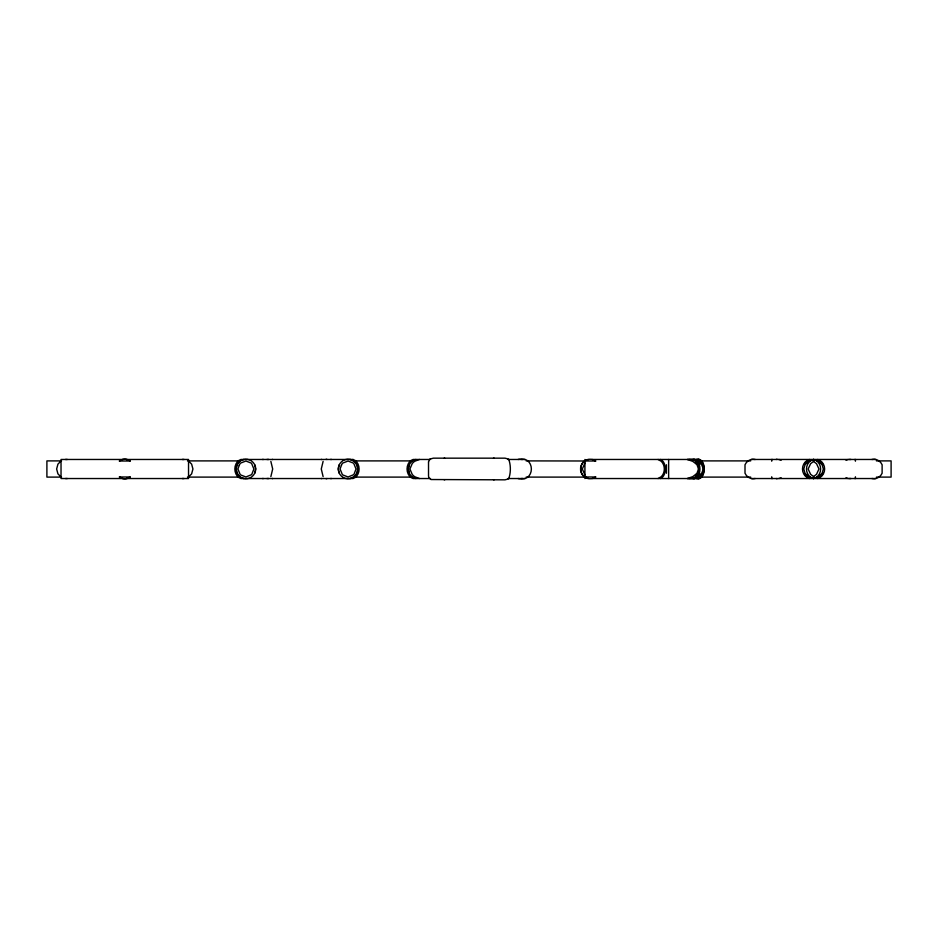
<?xml version="1.0" encoding="UTF-8"?>
<svg xmlns="http://www.w3.org/2000/svg" width="938" height="938" viewBox="0 0 938 938"><rect width="100%" height="100%" fill="white"/><g stroke="black" fill="none" stroke-linecap="round" stroke-linejoin="round"><path stroke-width="1.41" d="M666.449 473.244L666.449 464.756M254.714 473.244A9.779 9.779 0 0 0 245.17 459.245A9.779 9.779 0 0 0 237.818 474.511A9.779 9.779 0 0 0 254.714 473.244L255.687 469L254.714 464.756M339.239 464.756L338.278 469L339.239 473.244M409.285 464.756L408.323 469L409.285 473.244M270.848 476.645L272.688 469L270.848 461.355M323.118 461.355L321.277 469L323.118 476.645M588.114 459.468C578.383 461.484 578.383 476.516 588.114 478.532M695.621 476.645C700.287 472.764 700.287 465.236 695.621 461.355M700.006 476.645C704.673 472.764 704.673 465.236 700.006 461.355M804.804 463.9L806.997 461.355M820.129 476.645L823.06 473.244M61.029 461.015L57.945 464.111L56.632 469L57.945 473.889L61.029 476.985M188.538 476.985L191.622 473.889L192.935 469L191.622 464.111L188.538 461.015M813.563 459.468L813.563 461.437L810.584 463.712L808.157 469L810.584 474.288L813.563 476.563L813.563 478.532L818.628 476.645L822.098 473.244L823.341 469L822.098 464.756L818.628 461.355L813.598 459.468L808.497 461.355L805.027 464.756L803.784 469L805.027 473.244L808.497 476.645L813.527 478.532A9.779 9.087 -90 0 0 820.644 469A9.779 9.087 -90 0 0 813.586 459.468A9.779 9.087 90 0 0 806.481 469A9.779 9.087 90 0 0 813.539 478.532M813.563 476.563L816.541 474.288L818.968 469L816.541 463.712L813.563 461.437M696.418 459.632L696.641 459.468A9.779 6.261 90 0 1 704.297 469A9.779 6.261 90 0 1 696.641 478.532L696.418 478.368M697.04 476.645L701.706 473.244L703.371 469L701.706 464.756L697.04 461.355M272.759 478.532L272.149 478.532M321.195 459.468L321.816 459.468M658.066 478.532L661.337 476.645C665.323 472.576 665.288 465.436 661.337 461.355L658.066 459.468M126.958 459.468L130.159 461.004L119.407 461.004L122.608 459.468A9.779 9.779 0 0 1 126.958 459.468L188.538 459.468L188.538 478.532L126.958 478.532A9.779 9.779 0 0 1 122.608 478.532L61.029 478.532L61.029 459.468L122.608 459.468M126.958 478.532L130.159 476.996A8.888 8.888 0 0 1 119.407 476.996L122.608 478.532M243.728 459.468C233.996 461.484 233.996 476.516 243.728 478.532M350.226 478.532C359.969 476.516 359.969 461.484 350.226 459.468M595.677 476.996A8.888 8.888 0 0 1 584.913 476.996L595.677 476.996L592.476 478.532L691.728 478.532A9.779 9.779 0 0 0 703.688 469A9.779 9.779 0 0 0 691.728 459.468L592.476 459.468L595.677 461.004A8.888 8.888 0 0 0 584.913 461.004M691.705 478.532L692.267 478.532A9.779 6.261 90 0 0 699.924 469A9.779 6.261 90 0 0 692.267 459.468L691.705 459.468M696.078 478.532L697.016 478.532A9.779 5.687 90 0 0 703.969 469A9.779 5.687 90 0 0 697.016 459.468L696.078 459.468M584.913 463.114L582.31 469L584.913 474.886M419.415 459.468L414.514 461.355L412.321 463.384L409.906 469L412.321 474.616L414.514 476.645L419.415 478.532M771.704 459.69L772.408 459.468M778.833 478.532L781.155 477.782M845.97 460.218L848.292 459.468M854.717 478.532L855.421 478.31M65.496 459.468L67.325 459.468M67.325 478.532L65.496 478.532M182.242 459.468L184.071 459.468M184.071 478.532L182.242 478.532M266.873 459.468L268.714 459.468M268.714 478.532L266.873 478.532M326.166 478.779L327.081 478.532M776.172 459.468L777.086 459.221M849.125 459.468L850.965 459.468M850.965 478.532L849.125 478.532M263.437 459.468L262.417 459.468M330.516 478.532L331.548 478.532M493.517 458.248L494.138 458.166M444.202 479.834L444.823 479.752M430.507 459.468L413.13 459.468A9.779 7.821 90 0 0 407.045 469A9.779 7.821 90 0 0 413.13 478.532L430.507 478.532M508.056 459.468L525.081 459.468M751.174 459.468L875.951 459.468M61.556 460.898L46.9 460.898L46.9 477.102L61.556 477.102M187.471 460.898L240.363 460.898M353.216 460.898L412.368 460.898M526.159 460.898L595.677 461.004M699.525 460.898L750.67 460.898M876.444 460.898L891.1 460.898L891.1 477.102L876.444 477.102M583.975 461.625L584.913 461.625M583.975 476.375L584.913 476.375M119.407 476.996L130.159 476.996M187.471 477.102L240.363 477.102M353.216 477.102L412.368 477.102M526.159 477.102L586.25 477.102M699.525 477.102L750.67 477.102M508.056 478.532L525.081 478.532M751.174 478.532L875.951 478.532M444.202 458.166L444.823 458.248M493.517 479.752L494.138 479.834M330.516 459.468L331.548 459.468M272.149 459.468L272.759 459.468M321.816 478.532L321.195 478.532M263.437 478.532L262.417 478.532M776.172 478.532L777.086 478.779M326.166 459.221L327.081 459.468M854.717 459.468L855.421 459.69M845.97 477.782L848.292 478.532M778.833 459.468L781.155 460.218M771.704 478.31L772.408 478.532M820.129 461.355L823.06 464.756M804.804 474.1L806.997 476.645M855.421 459.468L855.421 461.203M855.421 476.797L855.421 478.532M771.704 459.468L771.704 461.203M771.704 476.797L771.704 478.532M668.642 459.468L668.642 478.532M584.913 459.468L584.913 478.532M119.407 461.004A8.888 8.888 0 0 1 130.159 461.004M521.481 459.468A9.779 8.079 90 0 1 531.365 469A9.779 8.079 90 0 1 521.481 478.532M415.921 478.532A9.779 9.779 0 0 1 415.921 459.468M522.431 478.532A8.888 8.888 0 0 1 518.069 478.532M518.069 459.468A8.888 8.888 0 0 1 522.431 459.468M584.198 476.645A9.779 9.779 0 0 1 584.198 461.355M660.516 459.468A9.779 6.261 90 0 1 665.382 469A9.779 6.261 90 0 1 660.516 478.532M755.219 478.532A9.779 9.087 -90 0 1 745.007 473.244L745.007 464.756A9.779 9.087 -90 0 1 755.219 459.468M817.584 459.468A9.779 9.087 -90 0 1 824.643 469A9.779 9.087 -90 0 1 817.584 478.532M871.906 459.468A9.779 9.087 90 0 1 882.119 464.756L882.119 473.244A9.779 9.087 90 0 1 871.906 478.532M809.541 478.532A9.779 9.087 90 0 1 802.482 469A9.779 9.087 90 0 1 809.541 459.468M428.525 461.871L428.525 476.129L428.959 477.852L431.023 479.529L504.996 479.834L508.607 478.896C510.94 473.162 510.94 464.838 508.607 459.104L504.996 458.166L433.344 458.166L429.745 459.104L428.525 461.871M698.505 469L696.993 473.244L695.117 474.839L692.748 476.645L687.343 478.532A9.779 9.779 0 0 0 699.302 469A9.779 9.779 0 0 0 687.343 459.468L692.748 461.355L695.117 463.161L696.993 464.756L698.505 469M239.26 465.354L237.924 469L240.292 474.78L245.908 476.985L251.689 474.616L253.881 469L251.513 463.22L245.908 461.015L240.292 463.22L239.26 465.354M341.409 465.354L340.072 469L342.44 474.78L348.057 476.985L353.837 474.616L356.041 469L353.661 463.22L348.057 461.015L342.44 463.22L341.409 465.354M353.028 459.468L240.937 459.468A9.779 7.821 -90 0 0 234.852 469A9.779 7.821 -90 0 0 240.937 478.532L353.028 478.532A9.779 7.821 -90 0 0 359.102 469A9.779 7.821 -90 0 0 353.028 459.468M343.167 477.465A9.779 9.779 0 0 0 357.835 469A9.779 9.779 0 0 0 343.167 460.535A9.779 9.779 0 0 0 343.167 477.465"/></g></svg>
